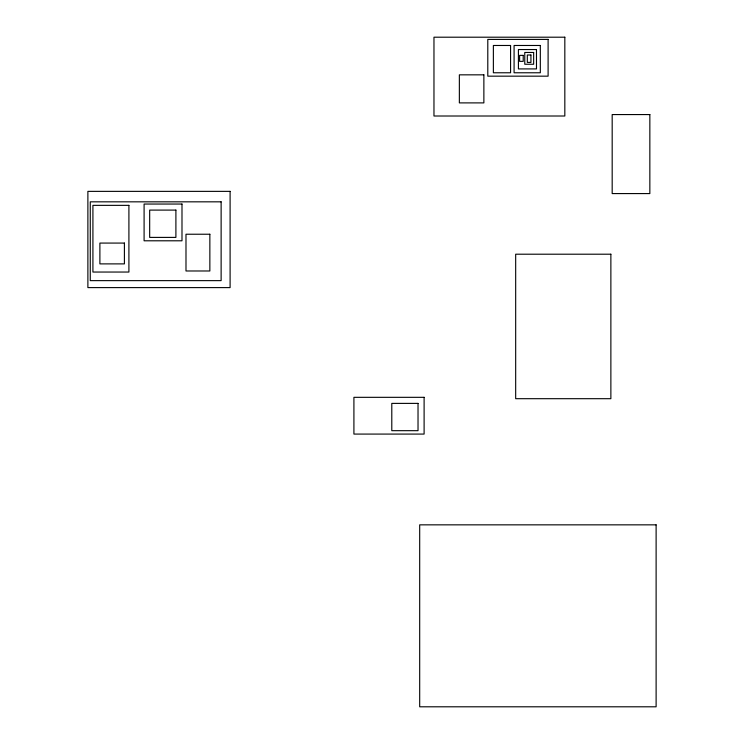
<?xml version="1.0" encoding="UTF-8"?>
<svg xmlns="http://www.w3.org/2000/svg" width="744" height="744" viewBox="0 0 744 744"><rect width="100%" height="100%" fill="white"/><g stroke="black" fill="none" stroke-linecap="round" stroke-linejoin="round"><path stroke-width="1.12" d="M564.826 37.2L433.966 37.2L433.966 116.008L564.826 116.008L564.826 37.2M548.105 39.413L487.794 39.413L487.794 76.167L548.105 76.167L548.105 39.413M510.57 45.477L493.374 45.477L493.374 72.773L510.57 72.773L510.57 45.477M540.321 45.477L514.085 45.477L514.085 72.773L540.321 72.773L540.321 45.477M536.48 49.541L518.419 49.541L518.419 68.913L536.48 68.913L536.48 49.541M533.653 52.461L524.762 52.461L524.762 64.244L533.653 64.244L533.653 52.461M530.928 55L527.319 55L527.319 62.412L530.928 62.412L530.928 55M523.218 55.372L519.61 55.372L519.61 61.371L523.218 61.371L523.218 55.372M483.87 74.837L459.355 74.837L459.355 102.895L483.87 102.895L483.87 74.837M649.847 114.567L612.182 114.567L612.182 193.58L649.847 193.58L649.847 114.567M230.101 191.366L87.885 191.366L87.885 287.603L230.101 287.603L230.101 191.366M221.126 201.829L90.266 201.829L90.266 280.637L221.126 280.637L221.126 201.829M181.992 204.042L144.094 204.042L144.094 240.796L181.992 240.796L181.992 204.042M128.907 205.353L92.916 205.353L92.916 272.044L128.907 272.044L128.907 205.353M175.9 210.096L149.674 210.096L149.674 237.401L175.9 237.401L175.9 210.096M209.855 234.23L185.991 234.23L185.991 270.983L209.855 270.983L209.855 234.23M124.406 243.074L99.891 243.074L99.891 263.887L124.406 263.887L124.406 243.074M610.871 254.206L515.676 254.206L515.676 398.691L610.871 398.691L610.871 254.206M424.108 397.324L353.912 397.324L353.912 434.078L424.108 434.078L424.108 397.324M418.026 403.388L391.79 403.388L391.79 430.683L418.026 430.683L418.026 403.388M656.115 524.846L419.69 524.846L419.69 706.8L656.115 706.8L656.115 524.846"/></g></svg>
